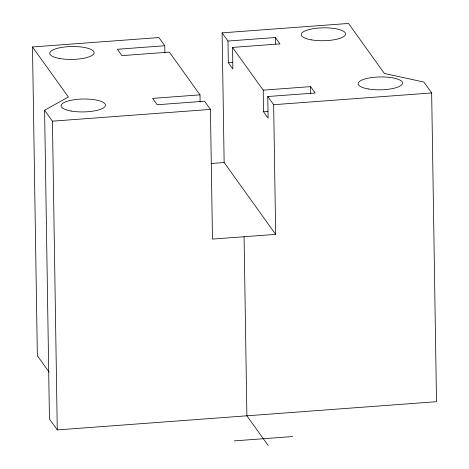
<?xml version="1.0" encoding="UTF-8"?>
<svg xmlns="http://www.w3.org/2000/svg" width="469" height="469" viewBox="0 0 469 469"><rect width="100%" height="100%" fill="white"/><g stroke="black" fill="none" stroke-linecap="round" stroke-linejoin="round"><path stroke-width="0.7" d="M200.111 102.06L199.999 94.855L152.595 98.384L157.162 104.751L204.566 101.222L210.434 109.412L212.475 239.084L275.678 234.383L224.147 162.532L222.113 32.853L348.526 23.45L384.398 73.475L423.829 82.04L431.656 92.95L436.504 401.704L57.271 429.915L49.444 418.999L44.596 110.25L68.368 96.983L32.496 46.959L158.909 37.555L164.777 45.739L164.889 52.944M164.777 45.739L117.373 49.268L121.94 55.635L169.344 52.106L199.999 94.855M227.981 41.038L275.385 37.514L279.952 43.881L232.548 47.404L232.888 69.019L228.321 62.653L227.981 41.038L222.113 32.853M228.321 62.653L232.7 62.324M263.203 90.154L310.607 86.63L315.174 92.997L267.77 96.52L268.11 118.135L263.543 111.769L263.203 90.154L232.548 47.404M44.596 110.25L52.422 121.166L210.434 109.412M267.77 96.52L273.638 104.704L431.656 92.95M263.543 111.769L267.922 111.44M211.073 163.505L224.147 162.532M234.248 440.889L292.715 436.539M268.215 445.55L246.887 415.81L244.073 236.734M49.163 372.187L37.344 355.713L32.496 46.959M310.607 86.63L310.724 93.829M275.385 37.514L275.491 43.998M273.638 104.704L275.678 234.383M52.422 121.166L57.271 429.915M71.1 111.042A22.19 6.449 -0.9 0 0 105.437 105.537A22.19 6.449 -0.9 0 0 73.334 99.856A22.19 6.449 -0.9 0 0 71.1 111.042M368.165 88.946A22.19 6.449 -0.9 0 0 402.502 83.435A22.19 6.449 -0.9 0 0 370.404 77.76A22.19 6.449 -0.9 0 0 368.165 88.946M59.756 58.543A22.19 6.449 -0.9 0 0 94.093 53.032A22.19 6.449 -0.9 0 0 61.99 47.357A22.19 6.449 -0.9 0 0 59.756 58.543M311.217 39.836A22.19 6.449 -0.9 0 0 345.559 34.325A22.19 6.449 -0.9 0 0 313.456 28.65A22.19 6.449 -0.9 0 0 311.217 39.836"/></g></svg>
